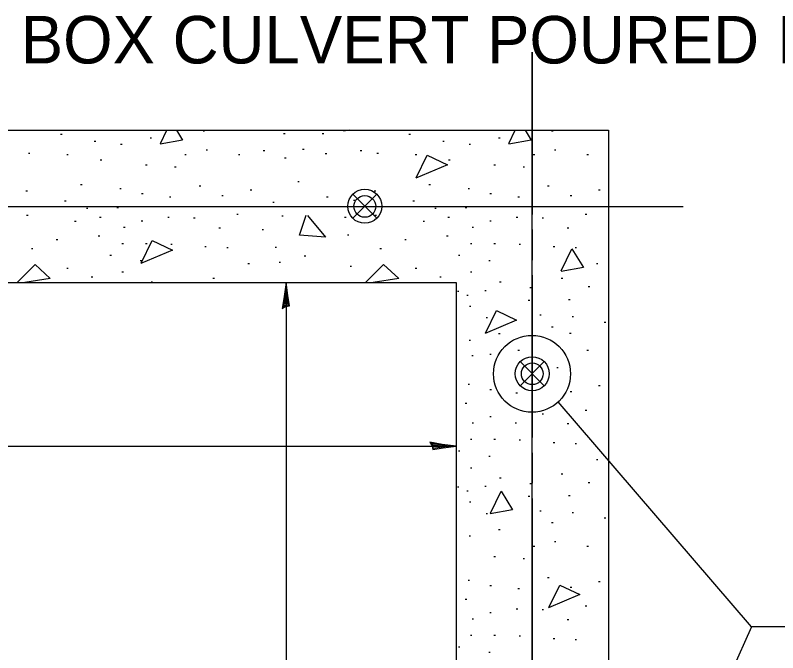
# Model space of a CAD drawing. Extents: x 53821 to 55221, y 43104 to 43593.
# Drawn here: x 54288.82 to 54338, y 43327.84 to 43368.97 of the extents above; entities that cross this region are included whole.
import ezdxf

# ---------------------------------------------------------------- set-up
doc = ezdxf.new("R2010")
doc.units = 0
for name, color, linetype in [('Design_EX_Roadway Dimensions', 7, 'Continuous'), ('Design_PR_Roadway Notes', 7, 'Continuous'), ('Removal_Items', 7, 'Continuous'), ('Sheets_General Details', 7, 'Continuous'), ('Topo_Building', 7, 'Continuous')]:
    doc.layers.add(name, color=color, linetype=linetype)

msp = doc.modelspace()

# ---------------------------------------------------------------- linework, layer by layer
at = {"layer": 'Design_EX_Roadway Dimensions'}
for p, q in [((54310.586, 43355.873), (54312.14, 43357.423)), ((54310.588, 43357.425), (54312.138, 43355.871)), ((54306.288, 43351.736), (54306.288, 43292.824)), ((54321.387, 43345.073), (54322.941, 43346.623)), ((54321.389, 43346.625), (54322.939, 43345.071)), ((54336.316, 43329.507), (54323.839, 43344.021)), ((54258.343, 43341.164), (54317.255, 43341.164)), ((54336.316, 43329.507), (54323.271, 43300.828)), ((54349.845, 43329.507), (54336.316, 43329.507))]:
    msp.add_line(p, q, dxfattribs=at)
for points in [[(54322.165, 43366.597), (54322.165, 43356.124)], [(54271.776, 43356.644), (54292.723, 43356.644)], [(54293.707, 43356.644), (54295.669, 43356.644)], [(54296.652, 43356.644), (54307.124, 43356.644)], [(54308.104, 43356.644), (54310.069, 43356.644)], [(54311.052, 43356.644), (54331.901, 43356.644)], [(54322.165, 43355.141), (54322.165, 43353.179)], [(54322.165, 43352.196), (54322.165, 43341.724)], [(54306.265, 43350.181), (54306.497, 43350.233), (54306.397, 43350.891), (54306.288, 43351.736), (54306.164, 43350.833), (54306.025, 43350.043), (54306.265, 43350.181), (54306.419, 43350.251), (54306.287, 43351.168), (54306.111, 43350.165), (54306.308, 43350.313), (54306.281, 43350.735), (54306.22, 43350.329)], [(54315.7, 43341.187), (54315.752, 43340.955), (54316.409, 43341.055), (54317.255, 43341.164), (54316.352, 43341.288), (54315.561, 43341.427), (54315.7, 43341.187), (54315.769, 43341.033), (54316.687, 43341.165), (54315.684, 43341.341), (54315.832, 43341.144), (54316.253, 43341.171), (54315.848, 43341.232)], [(54322.165, 43340.744), (54322.165, 43338.779)], [(54322.165, 43337.797), (54322.165, 43316.849)]]:
    msp.add_lwpolyline(points, dxfattribs=at)
for centre, radius in [((54311.363, 43356.648), 1.097), ((54322.148, 43345.839), 2.482), ((54322.164, 43345.848), 1.097)]:
    msp.add_circle(centre, radius, dxfattribs=at)
at = {"layer": 'Design_PR_Roadway Notes'}
for p, q in [((54322.165, 43277.56), (54322.165, 43366.597)), ((54242.975, 43356.644), (54331.901, 43356.644))]:
    msp.add_line(p, q, dxfattribs=at)
at = {"layer": 'Removal_Items'}
for p, q in [((54300.935, 43361.516), (54301.035, 43361.516)), ((54306.127, 43361.347), (54306.224, 43361.347)), ((54308.619, 43361.347), (54308.716, 43361.347)), ((54323.408, 43361.516), (54323.504, 43361.516)), ((54291.74, 43361.305), (54291.839, 43361.305)), ((54293.915, 43360.84), (54294.012, 43360.84)), ((54297.515, 43361.069), (54297.612, 43361.069)), ((54314.213, 43361.305), (54314.311, 43361.305)), ((54316.388, 43360.84), (54316.485, 43360.84)), ((54319.988, 43361.069), (54320.087, 43361.069)), ((54295.615, 43360.651), (54295.715, 43360.651)), ((54307.351, 43360.332), (54307.451, 43360.332)), ((54318.088, 43360.651), (54318.187, 43360.651)), ((54289.669, 43360.08), (54289.767, 43360.08)), ((54292.14, 43359.996), (54292.239, 43359.996)), ((54299.755, 43359.996), (54299.851, 43359.996)), ((54301.125, 43360.291), (54301.223, 43360.291)), ((54303.215, 43359.996), (54303.311, 43359.996)), ((54304.819, 43360.249), (54304.917, 43360.249)), ((54308.808, 43360.059), (54308.907, 43360.059)), ((54311.068, 43360.249), (54311.165, 43360.249)), ((54312.141, 43360.08), (54312.24, 43360.08)), ((54314.613, 43359.996), (54314.712, 43359.996)), ((54322.224, 43359.996), (54322.324, 43359.996)), ((54323.597, 43360.291), (54323.696, 43360.291)), ((54325.685, 43359.996), (54325.787, 43359.996)), ((54294.295, 43359.637), (54294.392, 43359.637)), ((54306.191, 43359.784), (54306.288, 43359.784)), ((54316.765, 43359.637), (54316.863, 43359.637)), ((54297.22, 43359.32), (54297.319, 43359.32)), ((54299.099, 43359.195), (54299.197, 43359.195)), ((54319.693, 43359.32), (54319.791, 43359.32)), ((54321.572, 43359.195), (54321.669, 43359.195)), ((54293.027, 43358.056), (54293.125, 43358.056)), ((54300.683, 43357.969), (54300.781, 43357.969)), ((54307.036, 43358.243), (54307.133, 43358.243)), ((54315.5, 43358.056), (54315.597, 43358.056)), ((54323.155, 43357.969), (54323.252, 43357.969)), ((54289.501, 43357.653), (54289.599, 43357.653)), ((54295.555, 43357.801), (54295.651, 43357.801)), ((54296.967, 43357.464), (54297.067, 43357.464)), ((54303.975, 43357.717), (54304.072, 43357.717)), ((54311.973, 43357.653), (54312.071, 43357.653)), ((54318.024, 43357.801), (54318.123, 43357.801)), ((54319.439, 43357.464), (54319.536, 43357.464)), ((54326.447, 43357.717), (54326.544, 43357.717)), ((54291.992, 43357), (54292.092, 43357)), ((54298.763, 43357.253), (54298.86, 43357.253)), ((54302.14, 43357.337), (54302.236, 43357.337)), ((54305.432, 43356.915), (54305.528, 43356.915)), ((54308.893, 43357.253), (54308.992, 43357.253)), ((54310.644, 43357.043), (54310.743, 43357.043)), ((54314.464, 43357), (54314.563, 43357)), ((54321.235, 43357.253), (54321.332, 43357.253)), ((54324.612, 43357.337), (54324.709, 43357.337)), ((54293.407, 43356.532), (54293.507, 43356.532)), ((54295.371, 43356.577), (54295.468, 43356.577)), ((54315.877, 43356.532), (54315.976, 43356.532)), ((54317.843, 43356.577), (54317.94, 43356.577)), ((54289.544, 43356.069), (54289.644, 43356.069)), ((54294.252, 43355.945), (54294.349, 43355.945)), ((54298.655, 43355.945), (54298.752, 43355.945)), ((54300.324, 43355.901), (54300.421, 43355.901)), ((54303.108, 43356.132), (54303.207, 43356.132)), ((54306.004, 43356.027), (54306.1, 43356.027)), ((54310.053, 43355.945), (54310.152, 43355.945)), ((54312.016, 43356.069), (54312.112, 43356.069)), ((54316.724, 43355.945), (54316.823, 43355.945)), ((54321.127, 43355.945), (54321.227, 43355.945)), ((54322.795, 43355.901), (54322.895, 43355.901)), ((54325.581, 43356.132), (54325.679, 43356.132)), ((54292.647, 43355.691), (54292.744, 43355.691)), ((54296.944, 43355.712), (54297.045, 43355.712)), ((54315.119, 43355.691), (54315.219, 43355.691)), ((54319.419, 43355.712), (54319.517, 43355.712)), ((54295.807, 43355.309), (54295.904, 43355.309)), ((54301.948, 43355.267), (54302.047, 43355.267)), ((54304.735, 43355.141), (54304.835, 43355.141)), ((54318.279, 43355.309), (54318.376, 43355.309)), ((54324.42, 43355.267), (54324.519, 43355.267)), ((54291.464, 43354.508), (54291.563, 43354.508)), ((54294.165, 43354.74), (54294.263, 43354.74)), ((54310.244, 43354.804), (54310.341, 43354.804)), ((54313.939, 43354.508), (54314.036, 43354.508)), ((54316.639, 43354.74), (54316.739, 43354.74)), ((54295.701, 43354.256), (54295.799, 43354.256)), ((54297.22, 43354.256), (54297.319, 43354.256)), ((54298.845, 43354.212), (54298.947, 43354.212)), ((54301.04, 43354.044), (54301.139, 43354.044)), ((54302.455, 43353.98), (54302.555, 43353.98)), ((54305.579, 43354.001), (54305.676, 43354.001)), ((54318.175, 43354.256), (54318.272, 43354.256)), ((54319.693, 43354.256), (54319.791, 43354.256)), ((54321.317, 43354.212), (54321.416, 43354.212)), ((54323.515, 43354.044), (54323.612, 43354.044)), ((54324.927, 43353.98), (54325.027, 43353.98)), ((54289.86, 43353.917), (54289.957, 43353.917)), ((54294.925, 43353.496), (54295.027, 43353.496)), ((54307.459, 43353.453), (54307.556, 43353.453)), ((54312.333, 43353.917), (54312.431, 43353.917)), ((54317.399, 43353.496), (54317.496, 43353.496)), ((54296.883, 43353.157), (54296.98, 43353.157)), ((54305.831, 43353.032), (54305.928, 43353.032)), ((54319.355, 43353.157), (54319.453, 43353.157)), ((54292.141, 43352.651), (54292.239, 43352.651)), ((54303.828, 43352.947), (54303.927, 43352.947)), ((54310.413, 43352.779), (54310.511, 43352.779)), ((54314.613, 43352.651), (54314.712, 43352.651)), ((54326.3, 43352.947), (54326.397, 43352.947)), ((54293.724, 43352.1), (54293.821, 43352.1)), ((54295.701, 43352.419), (54295.799, 43352.419)), ((54301.571, 43352.017), (54301.668, 43352.017)), ((54316.195, 43352.1), (54316.295, 43352.1)), ((54318.175, 43352.419), (54318.272, 43352.419)), ((54324.04, 43352.017), (54324.139, 43352.017)), ((54297.58, 43351.764), (54297.677, 43351.764)), ((54320.053, 43351.764), (54320.151, 43351.764)), ((54317.336, 43351.173), (54317.435, 43351.173)), ((54319.101, 43351.216), (54319.199, 43351.216)), ((54322.013, 43351.405), (54322.111, 43351.405)), ((54325.772, 43351.468), (54325.869, 43351.468)), ((54317.94, 43350.92), (54318.04, 43350.92)), ((54321.909, 43350.588), (54322.007, 43350.588)), ((54324.504, 43350.625), (54324.603, 43350.625)), ((54318.111, 43350.211), (54318.208, 43350.211)), ((54322.647, 43349.64), (54322.747, 43349.64)), ((54324.736, 43349.533), (54324.835, 43349.533)), ((54319.187, 43349.469), (54319.284, 43349.469)), ((54326.807, 43349.176), (54326.907, 43349.176)), ((54323.408, 43348.881), (54323.504, 43348.881)), ((54319.988, 43348.436), (54320.087, 43348.436)), ((54324.577, 43348.464), (54324.677, 43348.464)), ((54318.088, 43348.016), (54318.187, 43348.016)), ((54319.424, 43347.103), (54319.521, 43347.103)), ((54321.244, 43347.361), (54321.343, 43347.361)), ((54325.685, 43347.36), (54325.787, 43347.36)), ((54318.263, 43347.023), (54318.36, 43347.023)), ((54323.743, 43346.241), (54323.84, 43346.241)), ((54318.024, 43345.164), (54318.123, 43345.164)), ((54326.447, 43345.083), (54326.544, 43345.083)), ((54319.439, 43344.828), (54319.536, 43344.828)), ((54321.112, 43344.616), (54321.209, 43344.616)), ((54324.612, 43344.7), (54324.709, 43344.7)), ((54317.843, 43343.941), (54317.94, 43343.941)), ((54322.795, 43343.267), (54322.895, 43343.267)), ((54325.581, 43343.497), (54325.679, 43343.497)), ((54318.279, 43342.675), (54318.376, 43342.675)), ((54319.419, 43343.075), (54319.517, 43343.075)), ((54321.053, 43342.671), (54321.153, 43342.671)), ((54324.42, 43342.633), (54324.519, 43342.633)), ((54318.175, 43341.621), (54318.272, 43341.621)), ((54319.693, 43341.621), (54319.791, 43341.621)), ((54321.317, 43341.577), (54321.416, 43341.577)), ((54323.515, 43341.409), (54323.612, 43341.409)), ((54324.927, 43341.345), (54325.027, 43341.345)), ((54317.399, 43340.86), (54317.496, 43340.86)), ((54319.355, 43340.523), (54319.453, 43340.523)), ((54326.3, 43340.312), (54326.397, 43340.312)), ((54318.175, 43339.784), (54318.272, 43339.784)), ((54324.04, 43339.381), (54324.139, 43339.381)), ((54320.053, 43339.129), (54320.151, 43339.129)), ((54322.013, 43338.769), (54322.111, 43338.769)), ((54325.772, 43338.833), (54325.869, 43338.833)), ((54317.336, 43338.537), (54317.435, 43338.537)), ((54317.94, 43338.283), (54318.04, 43338.283)), ((54319.101, 43338.58), (54319.199, 43338.58)), ((54321.909, 43337.953), (54322.007, 43337.953)), ((54324.504, 43337.988), (54324.603, 43337.988)), ((54318.111, 43337.573), (54318.208, 43337.573)), ((54319.187, 43336.836), (54319.284, 43336.836)), ((54322.647, 43337.004), (54322.747, 43337.004)), ((54324.736, 43336.899), (54324.835, 43336.899)), ((54323.408, 43336.244), (54323.504, 43336.244)), ((54326.807, 43336.54), (54326.907, 43336.54)), ((54319.988, 43335.801), (54320.087, 43335.801)), ((54318.088, 43335.379), (54318.187, 43335.379)), ((54323.597, 43335.02), (54323.696, 43335.02)), ((54322.224, 43334.724), (54322.324, 43334.724)), ((54325.685, 43334.724), (54325.787, 43334.724)), ((54319.693, 43334.049), (54319.791, 43334.049)), ((54321.572, 43333.921), (54321.669, 43333.921)), ((54318.024, 43332.529), (54318.123, 43332.529)), ((54323.155, 43332.697), (54323.252, 43332.697)), ((54326.447, 43332.444), (54326.544, 43332.444)), ((54319.439, 43332.192), (54319.536, 43332.192)), ((54321.235, 43331.98), (54321.332, 43331.98)), ((54324.612, 43332.065), (54324.709, 43332.065)), ((54317.843, 43331.307), (54317.94, 43331.307)), ((54325.581, 43330.86), (54325.679, 43330.86)), ((54319.419, 43330.44), (54319.517, 43330.44)), ((54321.127, 43330.673), (54321.227, 43330.673)), ((54322.795, 43330.628), (54322.895, 43330.628)), ((54318.279, 43330.037), (54318.376, 43330.037)), ((54324.42, 43329.997), (54324.519, 43329.997)), ((54318.175, 43328.984), (54318.272, 43328.984)), ((54319.693, 43328.984), (54319.791, 43328.984)), ((54321.317, 43328.941), (54321.416, 43328.941)), ((54323.515, 43328.772), (54323.612, 43328.772)), ((54324.927, 43328.708), (54325.027, 43328.708)), ((54317.399, 43328.224), (54317.496, 43328.224)), ((54319.355, 43327.888), (54319.453, 43327.888))]:
    msp.add_line(p, q, dxfattribs=at)
for points in [[(54298.189, 43360.701), (54298.597, 43361.555)], [(54299.229, 43361.555), (54299.613, 43360.924)], [(54310.371, 43361.555), (54309.988, 43361.491)], [(54320.661, 43360.701), (54321.071, 43361.555)], [(54321.703, 43361.555), (54322.087, 43360.924)], [(54299.613, 43360.924), (54298.176, 43360.652)], [(54322.087, 43360.924), (54320.648, 43360.652)], [(54314.676, 43358.487), (54315.389, 43359.936), (54316.692, 43359.32), (54314.661, 43358.456)], [(54307.677, 43356.057), (54308.832, 43354.657), (54307.16, 43354.78), (54307.579, 43356.083)], [(54296.944, 43352.981), (54297.656, 43354.431), (54298.96, 43353.815), (54296.927, 43352.951)], [(54324.039, 43352.481), (54324.727, 43353.907), (54325.464, 43352.705), (54324.025, 43352.433)], [(54288.944, 43351.736), (54290.099, 43352.885)], [(54290.099, 43352.885), (54291.079, 43351.979)], [(54311.419, 43351.736), (54312.568, 43352.885)], [(54312.568, 43352.885), (54313.552, 43351.979)], [(54291.079, 43351.979), (54289.427, 43351.736)], [(54313.552, 43351.979), (54311.9, 43351.736)], [(54319.143, 43348.465), (54319.856, 43349.916), (54321.159, 43349.303), (54319.128, 43348.439)], [(54319.463, 43336.851), (54320.151, 43338.276), (54320.888, 43337.071), (54319.449, 43336.801)], [(54323.228, 43330.761), (54323.941, 43332.213), (54325.244, 43331.597), (54323.213, 43330.733)]]:
    msp.add_lwpolyline(points, dxfattribs=at)
at = {"layer": 'Topo_Building'}
for p, q in [((54248.525, 43361.555), (54327.076, 43361.555)), ((54327.076, 43361.555), (54327.076, 43283.004)), ((54258.343, 43351.736), (54317.255, 43351.736)), ((54317.255, 43351.736), (54317.255, 43292.824))]:
    msp.add_line(p, q, dxfattribs=at)
for centre in [(54311.365, 43356.643), (54322.165, 43345.842)]:
    msp.add_circle(centre, 0.702, dxfattribs=at)

# ---------------------------------------------------------------- texts
at = {"layer": 'Sheets_General Details'}
msp.add_text('BOX CULVERT POURED IN PLACE EXTENSION', height=3.06667, dxfattribs=at).set_placement((54289.17, 43365.861))

doc.saveas('drawing.dxf')
